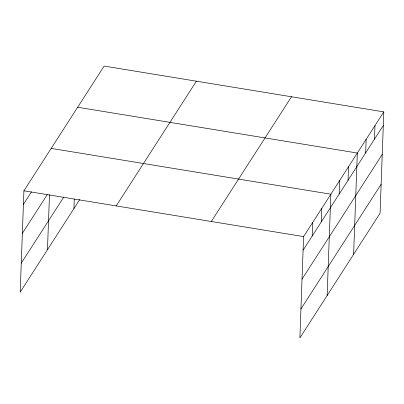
<?xml version="1.0" encoding="UTF-8"?>
<svg xmlns="http://www.w3.org/2000/svg" width="404" height="404" viewBox="0 0 404 404"><rect width="100%" height="100%" fill="white"/><g stroke="black" fill="none" stroke-linecap="round" stroke-linejoin="round"><path stroke-width="0.61" d="M383.8 111.878L303.586 236.603L299.874 337.921L380.083 213.191L383.8 111.878L104.126 66.079L23.917 190.809L20.2 292.122L79.709 199.586M47.47 249.717L49.49 194.667M73.942 208.555L74.291 199.116M312.181 236.052L312.681 222.468M321.271 221.917L321.771 208.333M327.144 295.511L330.861 194.198L51.187 148.399M339.183 194.061L339.683 180.477M348.011 180.341L348.506 166.756M353.616 254.353L357.328 153.035L77.659 107.242M365.655 152.904L366.155 139.314M374.478 139.183L374.978 125.599M23.417 204.394L31.497 191.829M22.356 233.345L47.273 194.602M21.261 263.171L63.807 197.021M116.206 205.919L196.42 81.194M211.297 221.493L291.506 96.763M303.091 250.187L383.3 125.462M302.03 279.139L382.24 154.414M300.935 308.969L381.149 184.239M23.917 190.809L303.586 236.603"/></g></svg>
